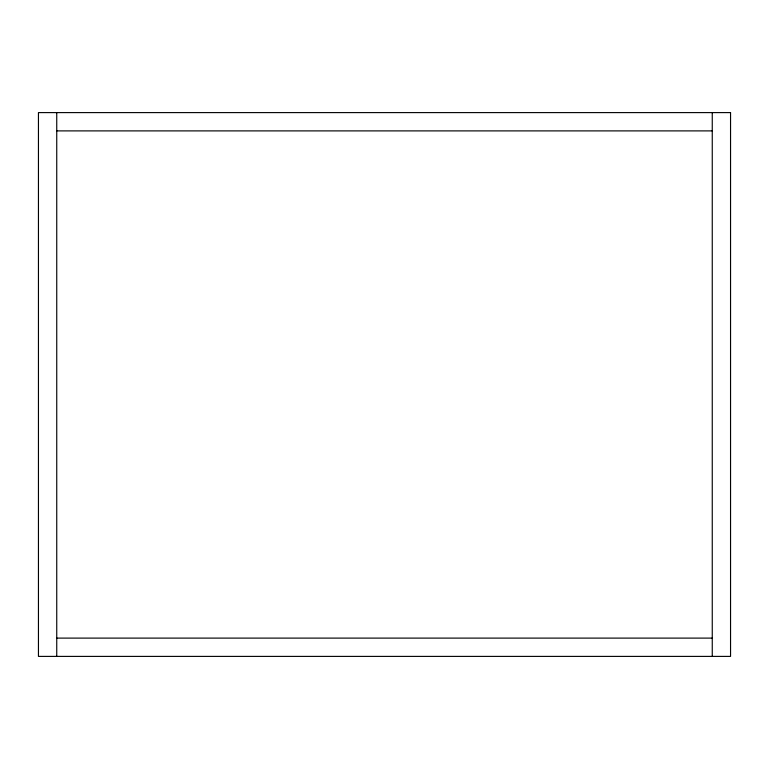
<?xml version="1.0" encoding="UTF-8"?>
<svg xmlns="http://www.w3.org/2000/svg" width="769" height="769" viewBox="0 0 769 769"><rect width="100%" height="100%" fill="white"/><g stroke="black" fill="none" stroke-linecap="round" stroke-linejoin="round"><path stroke-width="1.15" d="M56.743 130.893L712.257 130.893M56.743 638.107L712.257 638.107M712.257 112.601L712.257 656.399M56.743 112.601L56.743 656.399M730.55 112.601L38.45 112.601L38.45 656.399L730.55 656.399L730.55 112.601"/></g></svg>
